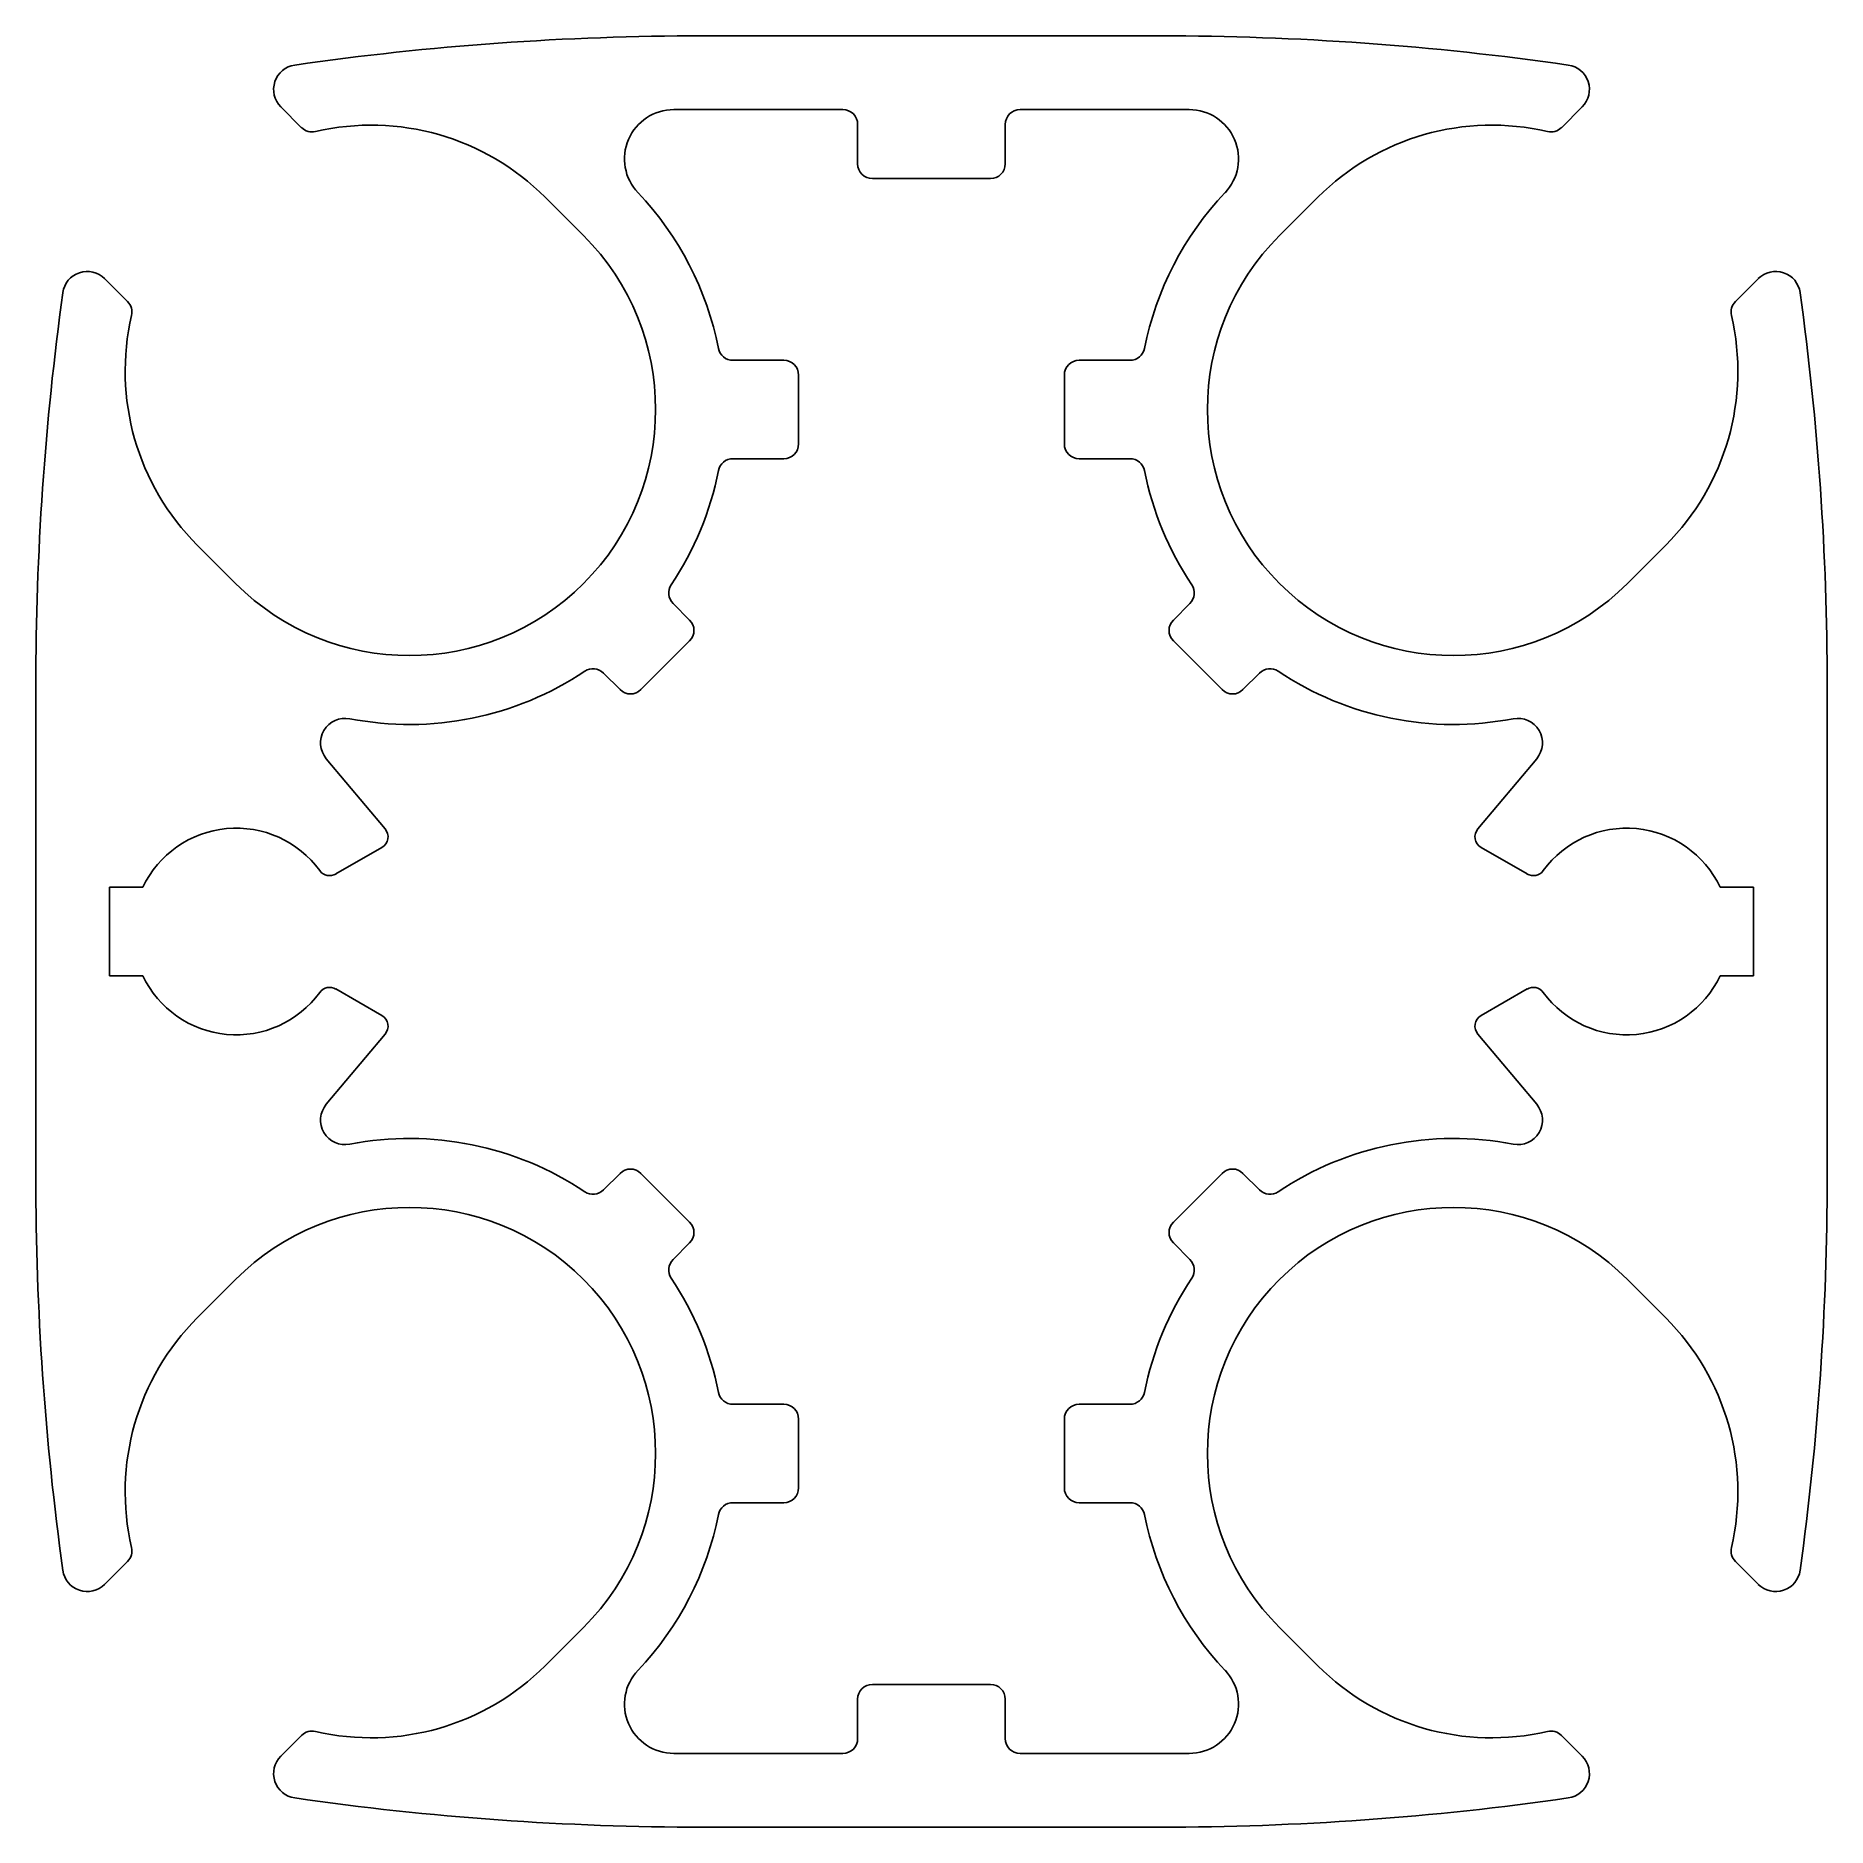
# Model space of a CAD drawing. Extents: x 1173.1 to 1209.5, y 1972.6 to 2009.
import ezdxf

# ---------------------------------------------------------------- set-up
doc = ezdxf.new("R2010")
doc.units = 0
doc.layers.get('0').update_dxf_attribs({"linetype": 'CONTINUOUS'})

msp = doc.modelspace()

# ---------------------------------------------------------------- linework, layer by layer
for p, q in [((1195.974, 2008.981), (1186.681, 2008.981)), ((1178.105, 2007.539), (1178.529, 2007.115)), ((1186.089, 2007.481), (1189.527, 2007.481)), ((1193.127, 2007.481), (1196.566, 2007.481)), ((1204.126, 2007.115), (1204.549, 2007.539)), ((1189.827, 2007.181), (1189.827, 2006.381)), ((1192.827, 2006.381), (1192.827, 2007.181)), ((1190.127, 2006.081), (1192.527, 2006.081)), ((1183.479, 2005.701), (1184.256, 2004.923)), ((1198.398, 2004.923), (1199.176, 2005.701)), ((1174.993, 2003.58), (1174.526, 2004.047)), ((1208.129, 2004.047), (1207.662, 2003.58)), ((1188.327, 2002.388), (1187.293, 2002.388)), ((1195.361, 2002.388), (1194.327, 2002.388)), ((1188.627, 2000.688), (1188.627, 2002.088)), ((1194.027, 2002.088), (1194.027, 2000.688)), ((1187.293, 2000.388), (1188.327, 2000.388)), ((1194.327, 2000.388), (1195.361, 2000.388)), ((1177.185, 1997.852), (1176.407, 1998.63)), ((1206.247, 1998.63), (1205.47, 1997.852)), ((1186.413, 1997.11), (1186.075, 1997.447)), ((1196.579, 1997.447), (1196.242, 1997.11)), ((1185.423, 1995.696), (1186.413, 1996.686)), ((1196.242, 1996.686), (1197.232, 1995.696)), ((1184.661, 1996.033), (1184.999, 1995.696)), ((1197.656, 1995.696), (1197.994, 1996.033)), ((1173.127, 1995.781), (1173.127, 1985.781)), ((1209.527, 1985.781), (1209.527, 1995.781)), ((1180.225, 1992.867), (1179.03, 1994.292)), ((1203.625, 1994.292), (1202.43, 1992.867)), ((1179.223, 1991.95), (1180.159, 1992.49)), ((1202.496, 1992.49), (1203.431, 1991.95)), ((1174.627, 1989.881), (1174.627, 1991.681)), ((1174.627, 1991.681), (1175.302, 1991.681)), ((1207.352, 1991.681), (1208.027, 1991.681)), ((1208.027, 1991.681), (1208.027, 1989.881)), ((1175.302, 1989.881), (1174.627, 1989.881)), ((1208.027, 1989.881), (1207.352, 1989.881)), ((1180.159, 1989.073), (1179.223, 1989.613)), ((1203.431, 1989.613), (1202.496, 1989.073)), ((1179.03, 1987.271), (1180.225, 1988.696)), ((1202.43, 1988.696), (1203.625, 1987.271)), ((1184.999, 1985.867), (1184.661, 1985.529)), ((1186.413, 1984.877), (1185.423, 1985.867)), ((1197.232, 1985.867), (1196.242, 1984.877)), ((1197.994, 1985.529), (1197.656, 1985.867)), ((1186.075, 1984.115), (1186.413, 1984.453)), ((1196.242, 1984.453), (1196.579, 1984.115)), ((1176.407, 1982.932), (1177.185, 1983.71)), ((1205.47, 1983.71), (1206.247, 1982.932)), ((1188.327, 1981.175), (1187.293, 1981.175)), ((1195.361, 1981.175), (1194.327, 1981.175)), ((1188.627, 1979.475), (1188.627, 1980.875)), ((1194.027, 1980.875), (1194.027, 1979.475)), ((1187.293, 1979.175), (1188.327, 1979.175)), ((1194.327, 1979.175), (1195.361, 1979.175)), ((1174.526, 1977.515), (1174.993, 1977.983)), ((1207.662, 1977.983), (1208.129, 1977.515)), ((1184.256, 1976.639), (1183.479, 1975.861)), ((1199.176, 1975.861), (1198.398, 1976.639)), ((1192.527, 1975.481), (1190.127, 1975.481)), ((1189.827, 1975.181), (1189.827, 1974.381)), ((1192.827, 1974.381), (1192.827, 1975.181)), ((1178.529, 1974.447), (1178.105, 1974.024)), ((1204.549, 1974.024), (1204.126, 1974.447)), ((1189.527, 1974.081), (1186.089, 1974.081)), ((1196.566, 1974.081), (1193.127, 1974.081)), ((1186.681, 1972.581), (1195.974, 1972.581))]:
    msp.add_line(p, q)
for centre, radius, start, end in [((1186.681, 1950.781), 58.2, 90, 98.19238), ((1195.974, 1950.781), 58.2, 81.80762, 90), ((1178.459, 2007.892), 0.5, 98.1924, 225), ((1204.196, 2007.892), 0.5, 315, 81.8076), ((1186.089, 2006.481), 1, 90, 223.4954), ((1189.527, 2007.181), 0.3, 0, 90), ((1193.127, 2007.181), 0.3, 90, 180), ((1196.566, 2006.481), 1, 316.5046, 90), ((1178.741, 2007.328), 0.3, 225, 283.1092), ((1179.943, 2002.166), 5, 45, 103.1092), ((1202.712, 2002.166), 5, 76.8908, 135), ((1203.914, 2007.328), 0.3, 256.8908, 315), ((1190.127, 2006.381), 0.3, 180, 270), ((1192.527, 2006.381), 0.3, 270, 0), ((1180.721, 2001.388), 6.4, 11.1881, 43.4954), ((1201.934, 2001.388), 6.4, 136.5046, 168.8119), ((1180.721, 2001.388), 5, 225, 45), ((1201.934, 2001.388), 5, 135, 315), ((1174.172, 2003.694), 0.5, 45, 172.1183), ((1208.482, 2003.694), 0.5, 7.8817, 135), ((1231.327, 1995.781), 58.2, 172.11831, 180), ((1174.781, 2003.368), 0.3, 346.8908, 45), ((1207.874, 2003.368), 0.3, 135, 193.1092), ((1151.327, 1995.781), 58.2, 0, 7.88169), ((1179.943, 2002.166), 5, 166.8908, 225), ((1202.712, 2002.166), 5, 315, 13.1092), ((1187.293, 2002.688), 0.3, 191.1881, 270), ((1188.327, 2002.088), 0.3, 0, 90), ((1194.327, 2002.088), 0.3, 90, 180), ((1195.361, 2002.688), 0.3, 270, 348.8119), ((1188.327, 2000.688), 0.3, 270, 0), ((1194.327, 2000.688), 0.3, 180, 270), ((1187.293, 2000.088), 0.3, 90, 168.8119), ((1195.361, 2000.088), 0.3, 11.1881, 90), ((1180.721, 2001.388), 6.4, 326.188, 348.8119), ((1201.934, 2001.388), 6.4, 191.1881, 213.812), ((1186.288, 1997.659), 0.3, 146.188, 225), ((1196.367, 1997.659), 0.3, 315, 33.812), ((1186.201, 1996.898), 0.3, 315, 45), ((1196.454, 1996.898), 0.3, 135, 225), ((1180.721, 2001.388), 6.4, 259.0723, 303.8119), ((1184.449, 1995.821), 0.3, 45, 123.8119), ((1198.206, 1995.821), 0.3, 56.1881, 135), ((1201.934, 2001.388), 6.4, 236.1881, 280.9277), ((1185.211, 1995.908), 0.3, 225, 315), ((1197.444, 1995.908), 0.3, 225, 315), ((1179.413, 1994.613), 0.5, 79.0723, 220), ((1203.242, 1994.613), 0.5, 320, 100.9277), ((1177.2, 1990.781), 2.1, 36.1069, 154.6244), ((1180.034, 1992.706), 0.25, 300, 40), ((1202.621, 1992.706), 0.25, 140, 240), ((1205.455, 1990.781), 2.1, 25.3756, 143.8931), ((1179.098, 1992.166), 0.25, 216.1069, 300), ((1203.556, 1992.166), 0.25, 240, 323.8931), ((1177.2, 1990.781), 2.1, 205.3756, 323.8931), ((1179.098, 1989.396), 0.25, 60, 143.8931), ((1203.556, 1989.396), 0.25, 36.1069, 120), ((1205.455, 1990.781), 2.1, 216.1069, 334.6244), ((1180.034, 1988.856), 0.25, 320, 60), ((1202.621, 1988.856), 0.25, 120, 220), ((1179.413, 1986.95), 0.5, 140, 280.9277), ((1203.242, 1986.95), 0.5, 259.0723, 40), ((1180.721, 1980.175), 6.4, 56.1881, 100.9277), ((1201.934, 1980.175), 6.4, 79.0723, 123.8119), ((1231.327, 1985.781), 58.2, 180, 187.88169), ((1185.211, 1985.655), 0.3, 45, 135), ((1197.444, 1985.655), 0.3, 45, 135), ((1151.327, 1985.781), 58.2, 352.11831, 360), ((1184.449, 1985.741), 0.3, 236.1881, 315), ((1198.206, 1985.741), 0.3, 225, 303.8119), ((1180.721, 1980.175), 5, 315, 135), ((1201.934, 1980.175), 5, 45, 225), ((1186.201, 1984.665), 0.3, 315, 45), ((1196.454, 1984.665), 0.3, 135, 225), ((1186.288, 1983.903), 0.3, 135, 213.812), ((1196.367, 1983.903), 0.3, 326.188, 45), ((1180.721, 1980.175), 6.4, 11.1881, 33.812), ((1201.934, 1980.175), 6.4, 146.188, 168.8119), ((1179.943, 1979.397), 5, 135, 193.1092), ((1202.712, 1979.397), 5, 346.8908, 45), ((1187.293, 1981.475), 0.3, 191.1881, 270), ((1195.361, 1981.475), 0.3, 270, 348.8119), ((1188.327, 1980.875), 0.3, 0, 90), ((1194.327, 1980.875), 0.3, 90, 180), ((1188.327, 1979.475), 0.3, 270, 0), ((1194.327, 1979.475), 0.3, 180, 270), ((1187.293, 1978.875), 0.3, 90, 168.8119), ((1195.361, 1978.875), 0.3, 11.1881, 90), ((1180.721, 1980.175), 6.4, 316.5046, 348.8119), ((1201.934, 1980.175), 6.4, 191.1881, 223.4954), ((1174.781, 1978.195), 0.3, 315, 13.1092), ((1207.874, 1978.195), 0.3, 166.8908, 225), ((1174.172, 1977.869), 0.5, 187.8817, 315), ((1208.482, 1977.869), 0.5, 225, 352.1183), ((1179.943, 1979.397), 5, 256.8908, 315), ((1202.712, 1979.397), 5, 225, 283.1092), ((1186.089, 1975.081), 1, 136.5046, 270), ((1190.127, 1975.181), 0.3, 90, 180), ((1192.527, 1975.181), 0.3, 0, 90), ((1196.566, 1975.081), 1, 270, 43.4954), ((1178.741, 1974.235), 0.3, 76.8908, 135), ((1189.527, 1974.381), 0.3, 270, 0), ((1193.127, 1974.381), 0.3, 180, 270), ((1203.914, 1974.235), 0.3, 45, 103.1092), ((1178.459, 1973.67), 0.5, 135, 261.8076), ((1204.196, 1973.67), 0.5, 278.1924, 45), ((1186.681, 2030.781), 58.2, 261.80762, 270), ((1195.974, 2030.781), 58.2, 270, 278.19238)]:
    msp.add_arc(centre, radius, start, end)

doc.saveas('drawing.dxf')
